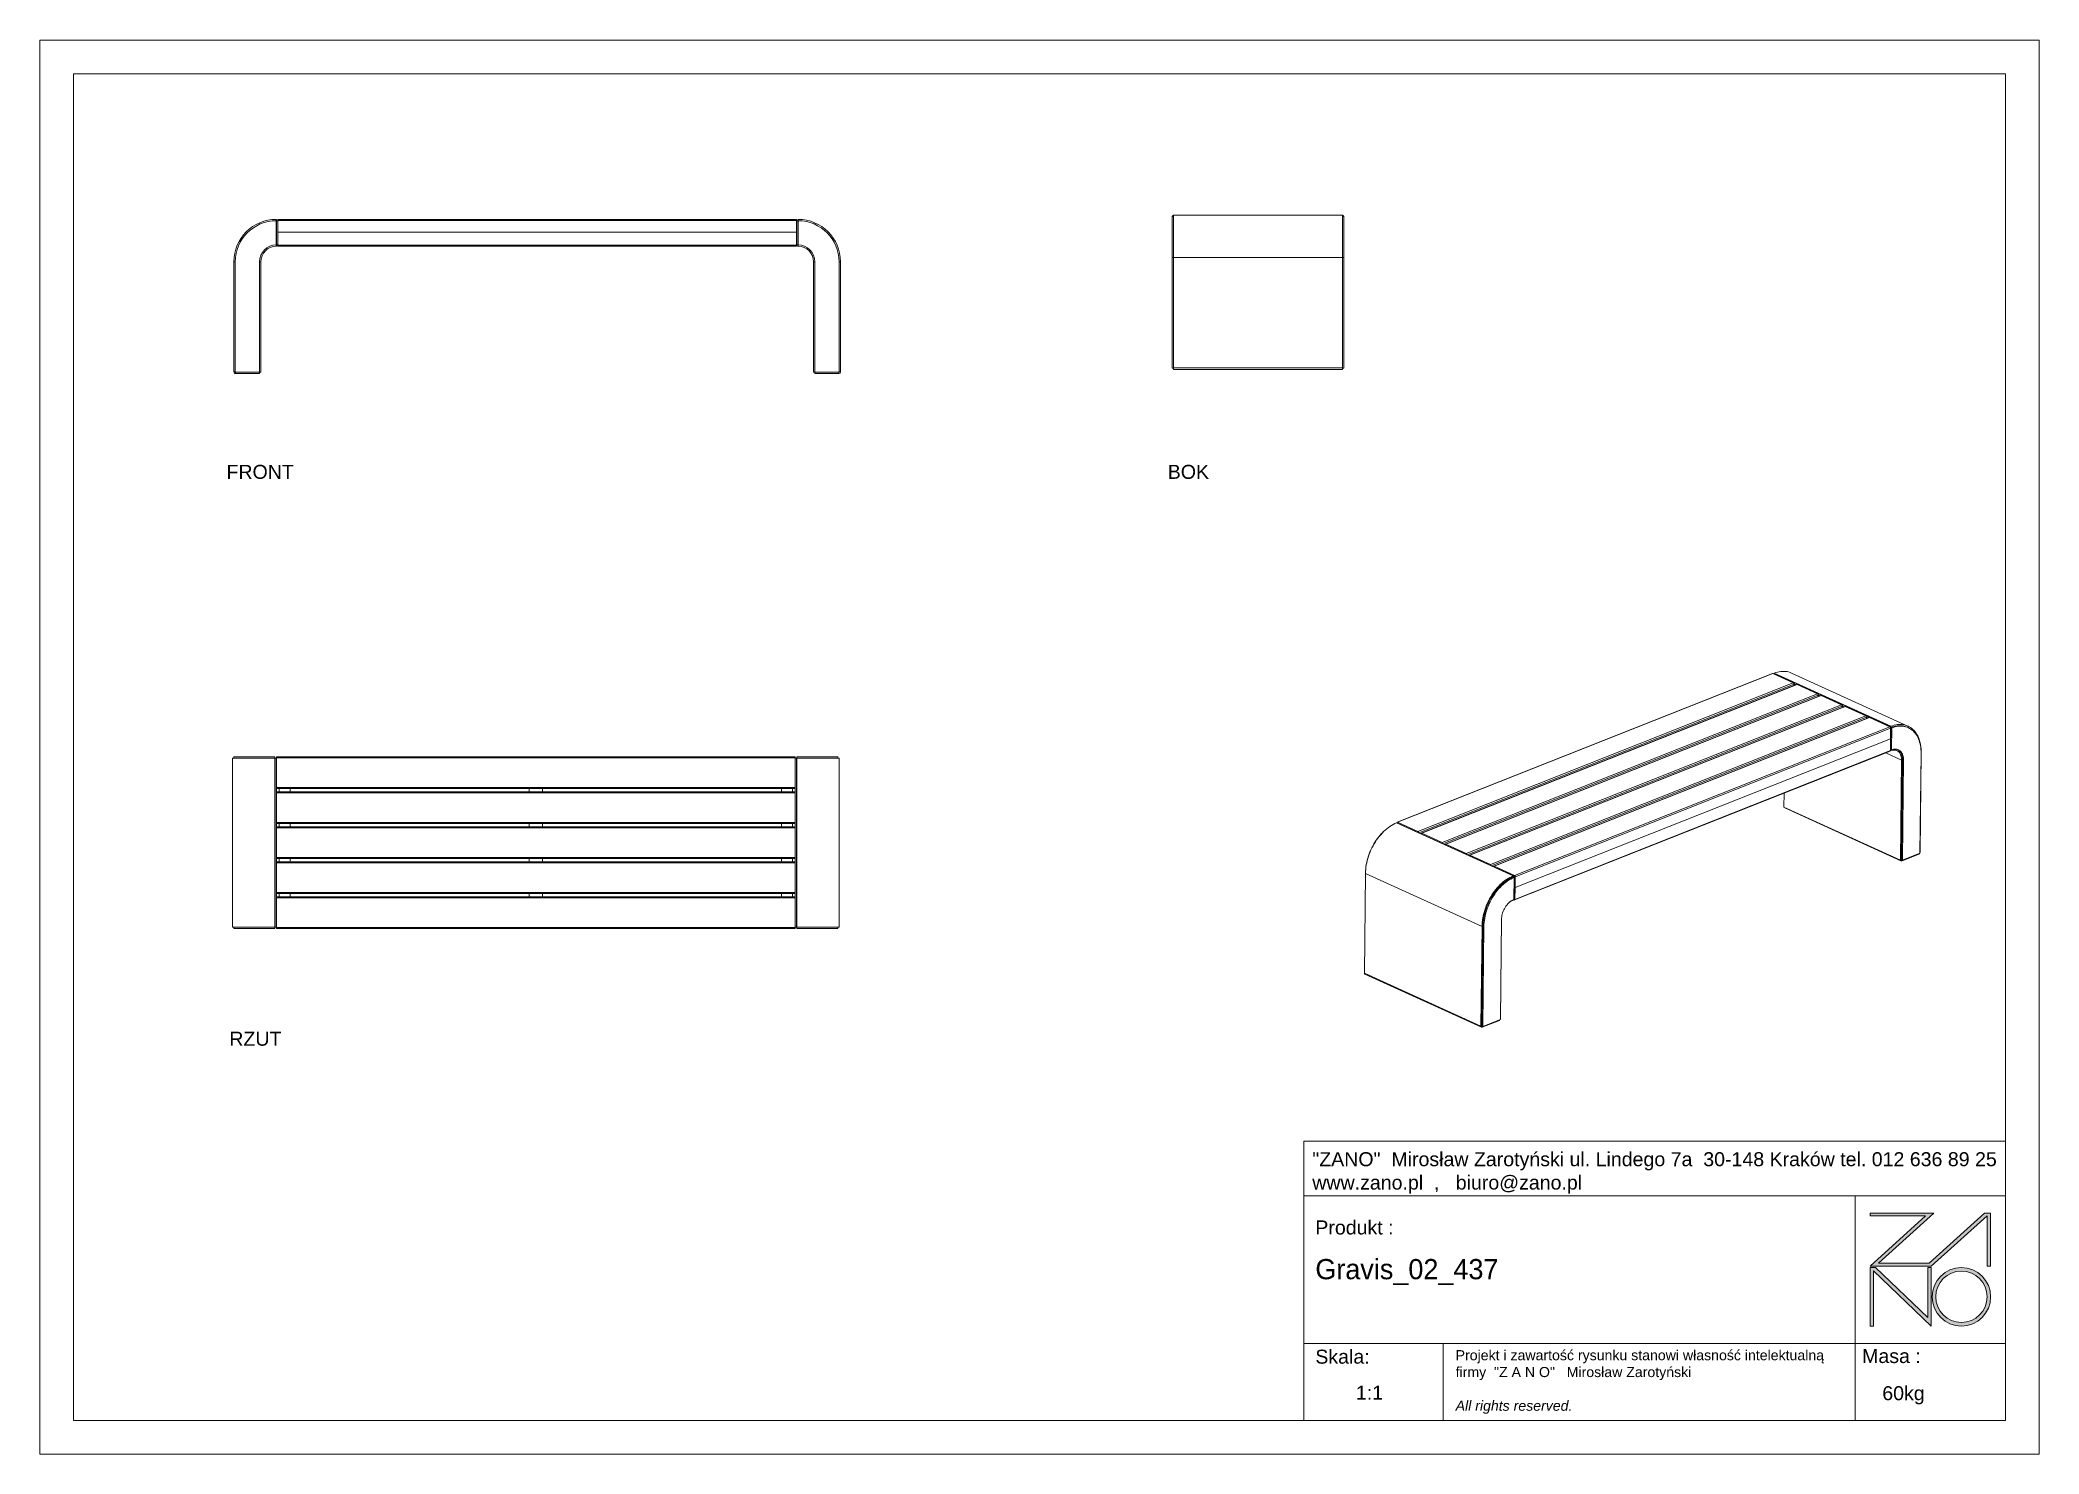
# Model space of a CAD drawing. Header units: millimetres. Extents: x -1438 to 4502, y -257 to 3943.
import ezdxf

# ---------------------------------------------------------------- set-up
doc = ezdxf.new("R2010")
doc.units = ezdxf.units.MM
doc.layers.add('tabelka', color=155, linetype='Continuous')
doc.layers.add('WYMIAR', color=96, linetype='Continuous')

# ---------------------------------------------------------------- blocks, each defined once
blk = doc.blocks.new('zano')
at = {"layer": 'Defpoints', "lineweight": 5}
for points in [[(6270.2, 3716.2), (6270.2, 3707.4), (6434.8, 3707.4), (6270.2, 3558.4), (6452.4, 3558.4), (6617.9, 3708.2), (6617.9, 3558.4), (6628.6, 3558.4), (6628.6, 3716.2), (6610.7, 3716.2), (6446.1, 3567.2), (6295.4, 3567.2), (6459.9, 3716.2), (6270.2, 3716.2), (6270.2, 3707.4)], [(6270.2, 3554.4), (6286.2, 3554.4), (6441.7, 3405.6), (6441.7, 3554.4), (6452.4, 3554.4), (6452.4, 3380.5), (6281, 3544.6), (6281, 3380.5), (6270.2, 3380.5)]]:
    blk.add_hatch(color=251, dxfattribs=at).paths.add_polyline_path(points)
h = blk.add_hatch(color=251, dxfattribs=at)
h.paths.add_polyline_path([(6454.7, 3467.4, 1), (6628.6, 3467.4, 1)])
h.paths.add_polyline_path([(6617.9, 3467.4, -1), (6465.4, 3467.4, -1)], flags=16)
at = {"layer": 'Defpoints', "color": 251, "lineweight": 5}
blk.add_lwpolyline([(6434.8, 3707.4), (6270.2, 3558.4), (6452.4, 3558.4), (6617.9, 3708.2), (6617.9, 3558.4), (6628.6, 3558.4), (6628.6, 3716.2), (6610.7, 3716.2), (6446.1, 3567.2), (6295.4, 3567.2), (6459.9, 3716.2), (6270.2, 3716.2), (6270.2, 3707.4), (6432.1, 3707.4)], dxfattribs=at)
for points in [[(6270.2, 3716.2), (6270.2, 3707.4), (6434.8, 3707.4), (6270.2, 3558.4), (6452.4, 3558.4), (6617.9, 3708.2), (6617.9, 3558.4), (6628.6, 3558.4), (6628.6, 3716.2), (6610.7, 3716.2), (6446.1, 3567.2), (6295.4, 3567.2), (6459.9, 3716.2), (6270.2, 3716.2), (6270.2, 3707.4)], [(6270.2, 3554.4), (6286.2, 3554.4), (6441.7, 3405.6), (6441.7, 3554.4), (6452.4, 3554.4), (6452.4, 3380.5), (6281, 3544.6), (6281, 3380.5), (6270.2, 3380.5)]]:
    blk.add_lwpolyline(points, close=True, dxfattribs=at)
for radius in [87, 76.3]:
    blk.add_circle((6541.7, 3467.4), radius, dxfattribs=at)
blk = doc.blocks.new('TABELA')
at = {"layer": 'tabelka', "lineweight": 5}
for p, q in [((4587.4, 3929.4), (6672.4, 3929.4)), ((4587.4, 3767.6), (4587.4, 3929.4)), ((4587.4, 3929.4), (6672.4, 3929.4)), ((6226.5, 3767.6), (6226.5, 3329)), ((4587.4, 3329), (6672.4, 3329)), ((5001.6, 3329), (5001.6, 3100.4)), ((6226.5, 3329), (6226.5, 3100.4))]:
    blk.add_line(p, q, dxfattribs=at)
blk.add_lwpolyline([(4587.4, 3767.6), (6672.4, 3767.6), (6672.4, 3100.4), (4587.4, 3100.4)], close=True, dxfattribs=at)
blk.add_blockref('zano', (0, 0))
at = {"layer": 'tabelka', "lineweight": 5, "attachment_point": 1}
for s, insert, char_height, width in [('{\\fArial|b0|i0|c238|p34;"ZANO"  Mirosław Zarotyński ul. Lindego 7a  30-148 Kraków tel. 012 636 89 25\\Pwww.zano.pl  ,   biuro@zano.pl}', (4613, 3896.9), 41.595, 2040.38), ('{\\fArial|b0|i0|c238|p34;Produkt : }', (4622, 3694.1), 41.595, 265.273), ('{\\fCentury Gothic|b0|i0|c238|p34;Gravis_02_437}', (4622, 3579.5), 60, 713.135), ('{\\fArial|b0|i0|c238|p34;Skala: }', (4622, 3310.3), 41.595, 191.675), ('{\\fArial|b0|i0|c238|p34;Masa :}', (6246.7, 3312.2), 41.595, 200.457), ('{\\fArial|b0|i0|c238|p34;1:1}', (4742.5, 3203.5), 41.595, 42.482), ('{\\fArial|b0|i0|c238|p34;60kg}', (6306.7, 3201.8), 41.595, 42.482)]:
    blk.add_mtext(s, dxfattribs=dict(at, insert=insert, char_height=char_height, width=width))
at = {"layer": 'tabelka', "color": 1, "lineweight": 5, "insert": (5038.9, 3308.9), "char_height": 30, "width": 1186.12, "attachment_point": 1}
blk.add_mtext('{\\fArial|b0|i0|c0|p34;Projekt i zawartość rysunku stanowi własność intelektualną firmy \\fArial|b0|i0|c238|p34; "Z A N O"   Mirosław Zarotyński\\fArial|b0|i1|c238|p34;\\P\\PAll rights reserved.}', dxfattribs=at)

msp = doc.modelspace()

# ---------------------------------------------------------------- linework, layer by layer
at = {"color": 7, "linetype": 'Continuous', "lineweight": 15}
for p, q in [((-735.7, 3406), (-735.7, 3410)), ((-734.7, 3410), (-735.7, 3410)), ((-735.7, 3334), (-735.7, 3406)), ((-734.7, 3406), (-735.7, 3406)), ((-734.9, 3406), (-734.9, 3334.8)), ((-730.9, 3406), (-734.9, 3406)), ((-734.7, 3410), (-734.7, 3406)), ((-730.9, 3410), (809.9, 3410)), ((-730.9, 3407), (-730.9, 3372)), ((809.9, 3407), (-730.9, 3407)), ((809.9, 3407), (809.9, 3372)), ((809.9, 3406), (813.9, 3406)), ((813.7, 3410), (813.7, 3406)), ((814.7, 3410), (813.7, 3410)), ((814.7, 3406), (813.7, 3406)), ((813.9, 3334.8), (813.9, 3406)), ((814.7, 3406), (814.7, 3410)), ((814.7, 3334), (814.7, 3406)), ((1926.1, 3419.4), (1926.1, 3418.4)), ((1930.1, 3418.4), (1926.1, 3418.4)), ((1929.1, 3422.4), (1930.1, 3422.4)), ((1930.1, 3422.4), (2432.1, 3422.4)), ((2432.1, 3422.4), (2433.1, 3422.4)), ((2436.1, 3418.4), (2432.1, 3418.4)), ((2436.1, 3419.4), (2436.1, 3418.4)), ((-735.7, 3330), (-735.7, 3334)), ((-735.6, 3334), (-735.7, 3334)), ((-735.6, 3330), (-735.7, 3330)), ((-735.6, 3334), (-735.6, 3330)), ((-734.9, 3334.8), (-730.9, 3334.8)), ((-730.9, 3372), (809.9, 3372)), ((-730.9, 3333), (-730.9, 3372)), ((-730.9, 3333), (809.9, 3333)), ((809.9, 3330), (-730.9, 3330)), ((809.9, 3372), (809.9, 3333)), ((813.9, 3334.8), (809.9, 3334.8)), ((814.6, 3334), (814.6, 3330)), ((814.7, 3334), (814.6, 3334)), ((814.7, 3330), (814.6, 3330)), ((814.7, 3330), (814.7, 3334)), ((-861.7, 3284), (-861.8, 2956.8)), ((-857.7, 3284), (-861.7, 3284)), ((-857.7, 3284), (-857.8, 2956)), ((-785.8, 2956), (-785.7, 3284)), ((-785.7, 3284), (-781.7, 3284)), ((-781.8, 2956), (-781.7, 3284)), ((864.7, 3284), (860.7, 3284)), ((860.7, 3284), (860.7, 2956)), ((864.7, 2956), (864.7, 3284)), ((936.7, 3284), (936.7, 2956)), ((936.7, 3284), (940.7, 3284)), ((940.7, 2956.8), (940.7, 3284)), ((1930.1, 3296.4), (1926.1, 3296.4)), ((1926.1, 3296.4), (1926.1, 2968.4)), ((1930.1, 3296.4), (2432.1, 3296.4)), ((1930.1, 2969.1), (1930.1, 3296.4)), ((2436.1, 3296.4), (2432.1, 3296.4)), ((2432.1, 3296.4), (2432.1, 2969.2)), ((2436.1, 3296.4), (2436.1, 2968.4)), ((-857.8, 2956.8), (-861.8, 2956.8)), ((-857.8, 2956), (-785.8, 2956)), ((-857, 2956), (-857, 2952)), ((-785.8, 2952), (-857, 2952)), ((-785.8, 2956), (-781.8, 2956)), ((-785.8, 2952), (-785.8, 2956)), ((864.7, 2956), (860.7, 2956)), ((936.7, 2956), (864.7, 2956)), ((864.7, 2952), (864.7, 2956)), ((936, 2952), (864.7, 2952)), ((936, 2956), (936, 2952)), ((936.7, 2956.8), (940.7, 2956.8)), ((1930.1, 2968.4), (1926.1, 2968.4)), ((1930.1, 2969.1), (2432.1, 2969.2)), ((1930.1, 2964.4), (2432.1, 2964.4)), ((2436.1, 2968.4), (2432.1, 2968.4)), ((3710.2, 2060.9), (2594.8, 1619.1)), ((3711.3, 2060.9), (2595.9, 1619.1)), ((2656.6, 1591.4), (3772, 2033.2)), ((3781.9, 2028.3), (2666.5, 1586.5)), ((3783.1, 2028.2), (2667.7, 1586.4)), ((3772, 2033.2), (3711.3, 2060.9)), ((3713.5, 2059.9), (3714.8, 2060.3)), ((3714.8, 2061.6), (3715.5, 2061.9)), ((4061.1, 1904.1), (3714.8, 2061.6)), ((3714.8, 2061.6), (3714.8, 2059.3)), ((4061.8, 1904.3), (3715.5, 2061.9)), ((4112.7, 1905), (3766.4, 2062.6)), ((3780.9, 2027.9), (3773.8, 2031.2)), ((3774.1, 2029.6), (3774, 2025.1)), ((3778.2, 2026.8), (3774.1, 2028.7)), ((3843.8, 2000.6), (3783.1, 2028.2)), ((2728.4, 1558.8), (3843.8, 2000.6)), ((3853.7, 1995.6), (2738.3, 1553.8)), ((3854.8, 1995.6), (2739.4, 1553.8)), ((2800.1, 1526.1), (3915.5, 1967.9)), ((3925.4, 1963), (2810, 1521.2)), ((3926.5, 1962.9), (2811.2, 1521.1)), ((3852.7, 1995.2), (3845.5, 1998.5)), ((3845.8, 1996.9), (3845.8, 1992.5)), ((3849.9, 1994.1), (3845.8, 1996)), ((3915.5, 1967.9), (3854.8, 1995.6)), ((3924.4, 1962.6), (3917.2, 1965.9)), ((3917.5, 1964.3), (3917.5, 1959.9)), ((3921.7, 1961.5), (3917.5, 1963.4)), ((3987.2, 1935.3), (3926.5, 1962.9)), ((2871.9, 1493.5), (3987.2, 1935.3)), ((3997.1, 1930.3), (2881.8, 1488.5)), ((3998.3, 1930.3), (2882.9, 1488.5)), ((2943.6, 1460.8), (4059, 1902.6)), ((3996.2, 1930), (3989, 1933.2)), ((3989.3, 1931.6), (3989.2, 1927.2)), ((3993.4, 1928.9), (3989.3, 1930.7)), ((4059, 1902.6), (3998.3, 1930.3)), ((4061.1, 1904.1), (4061, 1900.4)), ((4061.8, 1904.3), (4061.1, 1904.1)), ((4061.8, 1900.7), (4061.8, 1904.3)), ((4113.8, 1900.1), (4111.1, 1901.3)), ((2945.3, 1425.5), (4060.7, 1867.3)), ((4061, 1899), (2945.6, 1457.2)), ((4060.7, 1867.3), (4060.3, 1832)), ((4060.4, 1836), (4061.2, 1900.5)), ((4061.1, 1845), (4060.5, 1845.2)), ((4061, 1900.4), (4060.7, 1900.6)), ((4061, 1899), (4060.7, 1867.3)), ((4060.8, 1900.3), (4061.2, 1900.5)), ((4061, 1835.6), (4061.8, 1900.7)), ((4061.8, 1900.7), (4061, 1900.4)), ((4061.8, 1900.7), (4064.5, 1899.5)), ((4063.8, 1834.3), (4064.5, 1899.5)), ((-865.7, 1809.4), (-865.7, 1307.4)), ((-861.7, 1809.4), (-861.7, 1813.4)), ((-739.7, 1809.4), (-739.7, 1813.4)), ((-739.7, 1809.4), (-739.7, 1307.4)), ((-739.7, 1809.4), (-738.7, 1809.4)), ((-734.9, 1809.4), (-738.7, 1809.4)), ((-738.7, 1809.4), (-738.7, 1307.4)), ((-734.9, 1813.4), (805.9, 1813.4)), ((805.9, 1810.4), (-734.9, 1810.4)), ((-734.9, 1810.4), (-734.9, 1722.4)), ((805.9, 1722.4), (805.9, 1810.4)), ((805.9, 1809.4), (809.7, 1809.4)), ((809.7, 1307.4), (809.7, 1809.4)), ((809.7, 1809.4), (810.7, 1809.4)), ((810.7, 1813.4), (810.7, 1809.4)), ((810.7, 1307.4), (810.7, 1809.4)), ((932.7, 1813.4), (932.7, 1809.4)), ((936.7, 1307.4), (936.7, 1809.4)), ((2944, 1388.4), (4059.3, 1830.2)), ((2944.9, 1390.2), (4060.3, 1832)), ((4060.3, 1831.7), (4060.9, 1831.9)), ((4061, 1835.5), (4060.9, 1831.9)), ((4061, 1831.9), (4060.9, 1831.9)), ((4061, 1835.6), (4061, 1835.5)), ((4061, 1831.9), (4061, 1835.6)), ((4061, 1835.6), (4063.8, 1834.3)), ((4093.9, 1803.5), (4090.6, 1506.6)), ((4096.7, 1804.6), (4093.5, 1507.8)), ((4096.7, 1804.6), (4093.9, 1803.5)), ((4096.3, 1506.5), (4099.5, 1803.4)), ((4096.7, 1804.6), (4099.5, 1803.4)), ((4151.6, 1824), (4148.4, 1527.1)), ((4148.5, 1530.2), (4151.8, 1826.4)), ((-734.9, 1722.4), (805.9, 1722.4)), ((805.9, 1719.4), (-734.9, 1719.4)), ((-734.9, 1719.4), (-734.9, 1709.4)), ((-734.9, 1709.4), (805.9, 1709.4)), ((805.9, 1706.4), (-734.9, 1706.4)), ((-734.9, 1706.4), (-734.9, 1618.4)), ((-694.9, 1709.4), (-694.9, 1719.4)), ((15.5, 1719.4), (15.5, 1709.4)), ((55.5, 1709.4), (55.5, 1719.4)), ((765.9, 1719.4), (765.9, 1709.4)), ((805.9, 1709.4), (805.9, 1719.4)), ((805.9, 1618.4), (805.9, 1706.4)), ((3744.3, 1664.2), (3744.8, 1705.6)), ((4090.6, 1506.6), (3744.3, 1664.2)), ((-734.9, 1618.4), (805.9, 1618.4)), ((805.9, 1615.4), (-734.9, 1615.4)), ((-734.9, 1615.4), (-734.9, 1605.4)), ((-734.9, 1605.4), (805.9, 1605.4)), ((-694.9, 1605.4), (-694.9, 1615.4)), ((15.5, 1615.4), (15.5, 1605.4)), ((55.5, 1605.4), (55.5, 1615.4)), ((765.9, 1615.4), (765.9, 1605.4)), ((805.9, 1605.4), (805.9, 1615.4)), ((2593.1, 1617.4), (2593.9, 1617.6)), ((2593.1, 1617.4), (2939.4, 1459.8)), ((2593.9, 1617.6), (2940.1, 1460.1)), ((2595.9, 1619.1), (2656.6, 1591.4)), ((3747.2, 1661.7), (3747.2, 1662.9)), ((4093.5, 1504.1), (3747.2, 1661.7)), ((-734.9, 1602.4), (-734.9, 1514.4)), ((805.9, 1602.4), (-734.9, 1602.4)), ((805.9, 1514.4), (805.9, 1602.4)), ((2667.7, 1586.4), (2728.4, 1558.8)), ((2739.4, 1553.8), (2800.1, 1526.1)), ((-734.9, 1514.4), (805.9, 1514.4)), ((805.9, 1511.4), (-734.9, 1511.4)), ((-734.9, 1511.4), (-734.9, 1501.4)), ((-734.9, 1501.4), (805.9, 1501.4)), ((-734.9, 1498.4), (-734.9, 1410.4)), ((805.9, 1498.4), (-734.9, 1498.4)), ((-694.9, 1501.4), (-694.9, 1511.4)), ((15.5, 1511.4), (15.5, 1501.4)), ((55.5, 1501.4), (55.5, 1511.4)), ((765.9, 1511.4), (765.9, 1501.4)), ((805.9, 1501.4), (805.9, 1511.4)), ((805.9, 1410.4), (805.9, 1498.4)), ((2811.2, 1521.1), (2871.9, 1493.5)), ((2882.9, 1488.5), (2943.6, 1460.8)), ((4093.5, 1507.8), (4090.6, 1506.6)), ((4145, 1524.6), (4093.5, 1504.1)), ((4093.5, 1507.8), (4096.3, 1506.5)), ((4093.5, 1504.1), (4093.5, 1507.8)), ((4148.4, 1527.1), (4096.3, 1506.5)), ((2497.4, 1171), (2500.7, 1467.2)), ((2500.7, 1467.2), (2847, 1309.6)), ((2940.1, 1460.1), (2939.4, 1459.8)), ((2939.4, 1456.2), (2939.4, 1459.8)), ((2940.1, 1456.4), (2939.4, 1456.2)), ((2942.1, 1454.9), (2939.4, 1456.2)), ((2942.9, 1457.5), (2940, 1456.4)), ((2940, 1456.4), (2940, 1455.9)), ((2940.1, 1460.1), (2940.1, 1456.4)), ((2940.1, 1458.8), (2942.9, 1457.5)), ((2941.4, 1389.7), (2942.1, 1454.9)), ((2942.9, 1457.5), (2942.2, 1393)), ((2942.5, 1426.8), (2945.3, 1425.5)), ((2945.6, 1457.2), (2945.3, 1425.5)), ((-734.9, 1410.4), (805.9, 1410.4)), ((805.9, 1407.4), (-734.9, 1407.4)), ((-734.9, 1407.4), (-734.9, 1397.4)), ((-734.9, 1397.4), (805.9, 1397.4)), ((-734.9, 1394.4), (-734.9, 1306.4)), ((805.9, 1394.4), (-734.9, 1394.4)), ((-694.9, 1397.4), (-694.9, 1407.4)), ((15.5, 1407.4), (15.5, 1397.4)), ((55.5, 1397.4), (55.5, 1407.4)), ((765.9, 1407.4), (765.9, 1397.4)), ((805.9, 1397.4), (805.9, 1407.4)), ((805.9, 1306.4), (805.9, 1394.4)), ((2938.7, 1387.4), (2938.6, 1387.4)), ((2940.9, 1389.3), (2942.8, 1388.4)), ((2944.9, 1390.2), (2945.3, 1425.5)), ((-861.7, 1303.4), (-861.7, 1307.4)), ((-739.7, 1303.4), (-739.7, 1307.4)), ((-738.7, 1307.4), (-739.7, 1307.4)), ((-734.9, 1307.4), (-738.7, 1307.4)), ((805.9, 1307.4), (809.7, 1307.4)), ((810.7, 1307.4), (809.7, 1307.4)), ((810.7, 1307.4), (810.7, 1303.4)), ((932.7, 1307.4), (932.7, 1303.4)), ((2847, 1309.6), (2843.7, 1013.4)), ((2849.9, 1310.7), (2846.6, 1013.9)), ((2849.9, 1310.7), (2846.6, 1014.5)), ((2849.9, 1310.7), (2847, 1309.6)), ((2852.6, 1309.5), (2849.4, 1012.6)), ((2852.6, 1309.5), (2849.9, 1310.7)), ((2901.5, 1033.3), (2904.7, 1330.1)), ((2901.6, 1035.7), (2904.9, 1332.5)), ((2904.9, 1334.1), (2904.9, 1332.5)), ((-734.9, 1306.4), (805.9, 1306.4)), ((805.9, 1303.4), (-734.9, 1303.4)), ((2497.4, 1171), (2843.7, 1013.4)), ((2498.9, 1168), (2845.2, 1010.4)), ((2846.6, 1014.5), (2843.7, 1013.4)), ((2849.4, 1012.6), (2846.6, 1013.9)), ((2898.7, 1030.9), (2847.1, 1010.5)), ((2849.4, 1012.6), (2901.5, 1033.3)), ((2898.7, 1030.9), (2898.7, 1032.2)), ((2901.5, 1035.6), (2901.6, 1035.7))]:
    msp.add_line(p, q, dxfattribs=at)
at = {"color": 8, "linetype": 'Continuous', "lineweight": 15}
for p, q in [((3774.1, 2029.6), (2659.1, 1587.9)), ((3845.8, 1996.9), (2730.9, 1555.3)), ((3917.5, 1964.3), (2802.6, 1522.7)), ((3989.3, 1931.6), (2874.3, 1490)), ((4061.4, 1865.1), (4060.8, 1865.4)), ((4046.5, 1825.1), (4093.9, 1803.5)), ((4060.4, 1836), (4060.3, 1835.9)), ((4061, 1835.5), (4060.5, 1835.8)), ((4061, 1835.6), (4060.5, 1835.8)), ((4151.6, 1826.4), (4151.8, 1826.4)), ((-726.9, 1719.4), (-726.9, 1709.4)), ((797.9, 1709.4), (797.9, 1719.4)), ((-726.9, 1615.4), (-726.9, 1605.4)), ((797.9, 1605.4), (797.9, 1615.4)), ((-726.9, 1511.4), (-726.9, 1501.4)), ((797.9, 1501.4), (797.9, 1511.4)), ((4145.1, 1525.8), (4145, 1524.6)), ((4148.4, 1530.2), (4148.5, 1530.2)), ((-726.9, 1407.4), (-726.9, 1397.4)), ((797.9, 1397.4), (797.9, 1407.4)), ((2938.6, 1387.4), (2938.6, 1388.5)), ((2938.7, 1388.5), (2938.7, 1387.4)), ((2941.5, 1392.8), (2942.2, 1393)), ((2904.8, 1332.5), (2904.9, 1332.5)), ((2847.1, 1013.6), (2847.1, 1010.5))]:
    msp.add_line(p, q, dxfattribs=at)
at = {"color": 7, "linetype": 'Continuous', "lineweight": 15, "flags": 128}
for points in [[(-730.9, 3407), (-730.9, 3407.6), (-730.9, 3408.2), (-730.9, 3408.7), (-730.9, 3409.2), (-730.9, 3409.5), (-730.9, 3409.8), (-730.9, 3410), (-730.9, 3410)], [(809.9, 3410), (809.9, 3410), (809.9, 3409.8), (809.9, 3409.5), (809.9, 3409.1), (809.9, 3408.7), (809.9, 3408.2), (809.9, 3407.6), (809.9, 3407)], [(1926.1, 3418.4), (1926.1, 3418.2), (1926.1, 3417.7), (1926.1, 3416.8), (1926.1, 3415.5), (1926.1, 3414), (1926.1, 3412), (1926.1, 3409.7), (1926.1, 3407.1), (1926.1, 3404.2), (1926.1, 3400.9), (1926.1, 3397.4), (1926.1, 3393.5), (1926.1, 3389.4), (1926.1, 3385), (1926.1, 3380.3), (1926.1, 3375.4), (1926.1, 3370.2), (1926.1, 3364.9), (1926.1, 3359.3), (1926.1, 3353.5), (1926.1, 3347.6), (1926.1, 3341.6), (1926.1, 3335.4), (1926.1, 3329), (1926.1, 3322.6), (1926.1, 3316.1), (1926.1, 3309.6), (1926.1, 3303), (1926.1, 3296.4)], [(1930.1, 3296.4), (1930.1, 3303.2), (1930.1, 3310), (1930.1, 3316.8), (1930.1, 3323.5), (1930.1, 3330.1), (1930.1, 3336.6), (1930.1, 3343), (1930.1, 3349.3), (1930.1, 3355.4), (1930.1, 3361.4), (1930.1, 3367.1), (1930.1, 3372.7), (1930.1, 3378), (1930.1, 3383), (1930.1, 3387.9), (1930.1, 3392.4), (1930.1, 3396.7), (1930.1, 3400.7), (1930.1, 3404.4), (1930.1, 3407.7), (1930.1, 3410.8), (1930.1, 3413.5), (1930.1, 3415.8), (1930.1, 3417.8), (1930.1, 3419.5), (1930.1, 3420.7), (1930.1, 3421.7), (1930.1, 3422.2), (1930.1, 3422.4)], [(2432.1, 3422.4), (2432.1, 3422.2), (2432.1, 3421.7), (2432.1, 3420.8), (2432.1, 3419.5), (2432.1, 3417.8), (2432.1, 3415.8), (2432.1, 3413.5), (2432.1, 3410.8), (2432.1, 3407.7), (2432.1, 3404.4), (2432.1, 3400.7), (2432.1, 3396.7), (2432.1, 3392.4), (2432.1, 3387.9), (2432.1, 3383.1), (2432.1, 3378), (2432.1, 3372.7), (2432.1, 3367.1), (2432.1, 3361.4), (2432.1, 3355.4), (2432.1, 3349.3), (2432.1, 3343.1), (2432.1, 3336.6), (2432.1, 3330.1), (2432.1, 3323.5), (2432.1, 3316.8), (2432.1, 3310), (2432.1, 3303.2), (2432.1, 3296.4)], [(2436.1, 3418.4), (2436.1, 3418.2), (2436.1, 3417.7), (2436.1, 3416.8), (2436.1, 3415.6), (2436.1, 3414), (2436.1, 3412), (2436.1, 3409.7), (2436.1, 3407.1), (2436.1, 3404.2), (2436.1, 3401), (2436.1, 3397.4), (2436.1, 3393.5), (2436.1, 3389.4), (2436.1, 3385), (2436.1, 3380.3), (2436.1, 3375.4), (2436.1, 3370.2), (2436.1, 3364.9), (2436.1, 3359.3), (2436.1, 3353.6), (2436.1, 3347.6), (2436.1, 3341.6), (2436.1, 3335.4), (2436.1, 3329.1), (2436.1, 3322.6), (2436.1, 3316.2), (2436.1, 3309.6), (2436.1, 3303), (2436.1, 3296.4)], [(-730.9, 3330), (-730.9, 3330.1), (-730.9, 3330.3), (-730.9, 3330.5), (-730.9, 3330.9), (-730.9, 3331.4), (-730.9, 3331.9), (-730.9, 3332.5), (-730.9, 3333)], [(809.9, 3333), (809.9, 3332.4), (809.9, 3331.9), (809.9, 3331.4), (809.9, 3330.9), (809.9, 3330.5), (809.9, 3330.3), (809.9, 3330.1), (809.9, 3330)], [(1930.1, 2964.4), (1930.1, 2964.5), (1930.1, 2964.8), (1930.1, 2965.2), (1930.1, 2965.8), (1930.1, 2966.5), (1930.1, 2967.3), (1930.1, 2968.2), (1930.1, 2969.1)], [(2432.1, 2969.2), (2432.1, 2968.2), (2432.1, 2967.3), (2432.1, 2966.5), (2432.1, 2965.8), (2432.1, 2965.2), (2432.1, 2964.8), (2432.1, 2964.5), (2432.1, 2964.4)], [(3715.5, 2061.9), (3720.4, 2063.7), (3725.4, 2065.2), (3730.2, 2066.3), (3735.1, 2067), (3739.9, 2067.4), (3744.6, 2067.5), (3749.2, 2067.2), (3753.7, 2066.6), (3758.1, 2065.6), (3762.4, 2064.2), (3766.4, 2062.6)], [(4151.8, 1826.4), (4151.7, 1832.5), (4151.4, 1838.5), (4150.8, 1844.4), (4149.9, 1850.1), (4148.8, 1855.6), (4147.4, 1861), (4145.7, 1866.1), (4143.9, 1871), (4141.7, 1875.6), (4139.4, 1880.1), (4136.7, 1884.2), (4133.9, 1888.1), (4130.9, 1891.7), (4127.6, 1895), (4124.2, 1897.9), (4120.6, 1900.6), (4116.7, 1903), (4112.8, 1905), (4108.6, 1906.6), (4104.4, 1908), (4100, 1909), (4095.5, 1909.6), (4090.9, 1909.9), (4086.2, 1909.9), (4081.4, 1909.4), (4076.5, 1908.7), (4071.7, 1907.6), (4066.7, 1906.1), (4061.8, 1904.3)], [(4061.8, 1900.7), (4066.5, 1902.5), (4071.3, 1903.9), (4076, 1904.9), (4080.7, 1905.7), (4085.3, 1906.1), (4089.9, 1906.1), (4094.4, 1905.8), (4098.7, 1905.2), (4103, 1904.2), (4107.1, 1903), (4111.1, 1901.3)], [(4111.1, 1901.3), (4107.1, 1903), (4103, 1904.2), (4098.7, 1905.2), (4094.4, 1905.8), (4089.9, 1906.1), (4085.3, 1906.1), (4080.7, 1905.7), (4076, 1904.9), (4071.3, 1903.9), (4066.5, 1902.5), (4061.8, 1900.7)], [(4064.5, 1899.5), (4069.3, 1901.2), (4074.1, 1902.6), (4078.8, 1903.7), (4083.5, 1904.4), (4088.1, 1904.8), (4092.7, 1904.9), (4097.1, 1904.6), (4101.5, 1904), (4105.7, 1903), (4109.9, 1901.7), (4113.9, 1900.1), (4117.7, 1898.1), (4121.4, 1895.9), (4124.9, 1893.3), (4128.3, 1890.4), (4131.4, 1887.2), (4134.4, 1883.7), (4137.1, 1880), (4139.6, 1875.9), (4141.9, 1871.7), (4144, 1867.2), (4145.8, 1862.4), (4147.4, 1857.5), (4148.7, 1852.3), (4149.8, 1846.9), (4150.7, 1841.4), (4151.2, 1835.8), (4151.6, 1830), (4151.6, 1824)], [(-865.7, 1809.4), (-865.6, 1809.4), (-865, 1809.4), (-864.1, 1809.4), (-862.8, 1809.4), (-861.2, 1809.4), (-859.2, 1809.4), (-856.8, 1809.4), (-854.1, 1809.4), (-851.1, 1809.4), (-847.7, 1809.4), (-844, 1809.4), (-840.1, 1809.4), (-835.8, 1809.4), (-831.2, 1809.4), (-826.4, 1809.4), (-821.3, 1809.4), (-816, 1809.4), (-810.5, 1809.4), (-804.7, 1809.4), (-798.8, 1809.4), (-792.7, 1809.4), (-786.4, 1809.4), (-780, 1809.4), (-773.5, 1809.4), (-766.8, 1809.4), (-760.1, 1809.4), (-753.4, 1809.4), (-746.6, 1809.4), (-739.7, 1809.4)], [(-739.7, 1813.4), (-746.4, 1813.4), (-752.9, 1813.4), (-759.5, 1813.4), (-766, 1813.4), (-772.4, 1813.4), (-778.7, 1813.4), (-784.9, 1813.4), (-791, 1813.4), (-796.9, 1813.4), (-802.6, 1813.4), (-808.2, 1813.4), (-813.6, 1813.4), (-818.7, 1813.4), (-823.6, 1813.4), (-828.3, 1813.4), (-832.7, 1813.4), (-836.9, 1813.4), (-840.7, 1813.4), (-844.3, 1813.4), (-847.5, 1813.4), (-850.5, 1813.4), (-853.1, 1813.4), (-855.4, 1813.4), (-857.3, 1813.4), (-858.9, 1813.4), (-860.1, 1813.4), (-861, 1813.4), (-861.6, 1813.4), (-861.7, 1813.4)], [(-734.9, 1810.4), (-734.9, 1811), (-734.9, 1811.6), (-734.9, 1812.1), (-734.9, 1812.6), (-734.9, 1812.9), (-734.9, 1813.2), (-734.9, 1813.4), (-734.9, 1813.4)], [(805.9, 1813.4), (805.9, 1813.4), (805.9, 1813.2), (805.9, 1812.9), (805.9, 1812.6), (805.9, 1812.1), (805.9, 1811.6), (805.9, 1811), (805.9, 1810.4)], [(810.7, 1813.4), (817.3, 1813.4), (823.9, 1813.4), (830.4, 1813.4), (836.9, 1813.4), (843.3, 1813.4), (849.6, 1813.4), (855.9, 1813.4), (861.9, 1813.4), (867.8, 1813.4), (873.6, 1813.4), (879.2, 1813.4), (884.5, 1813.4), (889.7, 1813.4), (894.6, 1813.4), (899.3, 1813.4), (903.7, 1813.4), (907.8, 1813.4), (911.7, 1813.4), (915.2, 1813.4), (918.5, 1813.4), (921.4, 1813.4), (924, 1813.4), (926.3, 1813.4), (928.2, 1813.4), (929.8, 1813.4), (931.1, 1813.4), (932, 1813.4), (932.5, 1813.4), (932.7, 1813.4)], [(810.7, 1809.4), (817.5, 1809.4), (824.3, 1809.4), (831.1, 1809.4), (837.8, 1809.4), (844.4, 1809.4), (850.9, 1809.4), (857.3, 1809.4), (863.6, 1809.4), (869.7, 1809.4), (875.7, 1809.4), (881.4, 1809.4), (886.9, 1809.4), (892.3, 1809.4), (897.3, 1809.4), (902.2, 1809.4), (906.7, 1809.4), (911, 1809.4), (915, 1809.4), (918.7, 1809.4), (922, 1809.4), (925, 1809.4), (927.7, 1809.4), (930.1, 1809.4), (932.1, 1809.4), (933.7, 1809.4), (935, 1809.4), (936, 1809.4), (936.5, 1809.4), (936.7, 1809.4)], [(4060.4, 1836), (4060.5, 1835.9), (4060.5, 1835.7), (4060.5, 1835.6), (4060.6, 1835.6), (4060.7, 1835.5), (4060.8, 1835.5), (4060.9, 1835.5), (4061, 1835.5)], [(4093.9, 1803.5), (4093.8, 1807.1), (4093.4, 1810.5), (4092.8, 1813.8), (4092, 1816.9), (4090.9, 1819.8), (4089.6, 1822.5), (4088.1, 1825), (4086.4, 1827.2), (4084.4, 1829.1), (4082.3, 1830.7), (4080, 1832), (4077.6, 1833), (4075, 1833.6), (4072.4, 1833.9), (4069.6, 1833.9), (4066.8, 1833.6), (4063.9, 1832.9), (4061, 1831.9)], [(4099.5, 1803.4), (4099.4, 1807.3), (4099, 1811), (4098.4, 1814.6), (4097.5, 1818), (4096.3, 1821.2), (4094.9, 1824.1), (4093.2, 1826.7), (4091.4, 1829.1), (4089.3, 1831.2), (4087, 1832.9), (4084.5, 1834.3), (4081.8, 1835.4), (4079.1, 1836.1), (4076.2, 1836.5), (4073.2, 1836.5), (4070.1, 1836.1), (4067, 1835.4), (4063.8, 1834.3)], [(4096.7, 1804.6), (4096.7, 1808.5), (4096.3, 1812.3), (4095.6, 1815.9), (4094.7, 1819.3), (4093.6, 1822.4), (4092.1, 1825.3), (4090.5, 1828), (4088.6, 1830.4), (4086.5, 1832.4), (4084.2, 1834.2), (4082.6, 1835.1)], [(4096.7, 1804.6), (4096.7, 1808.5), (4096.3, 1812.3), (4095.6, 1815.9), (4094.7, 1819.3), (4093.6, 1822.4), (4092.1, 1825.3), (4090.5, 1828), (4088.6, 1830.4), (4086.5, 1832.4), (4084.2, 1834.2), (4082.6, 1835.1)], [(-734.9, 1719.4), (-734.9, 1719.5), (-734.9, 1719.7), (-734.9, 1719.9), (-734.9, 1720.3), (-734.9, 1720.8), (-734.9, 1721.3), (-734.9, 1721.9), (-734.9, 1722.4)], [(-734.9, 1706.4), (-734.9, 1707), (-734.9, 1707.6), (-734.9, 1708.1), (-734.9, 1708.6), (-734.9, 1708.9), (-734.9, 1709.2), (-734.9, 1709.4), (-734.9, 1709.4)], [(805.9, 1722.4), (805.9, 1721.9), (805.9, 1721.3), (805.9, 1720.8), (805.9, 1720.3), (805.9, 1719.9), (805.9, 1719.7), (805.9, 1719.5), (805.9, 1719.4)], [(805.9, 1709.4), (805.9, 1709.4), (805.9, 1709.2), (805.9, 1708.9), (805.9, 1708.6), (805.9, 1708.1), (805.9, 1707.6), (805.9, 1707), (805.9, 1706.4)], [(-734.9, 1615.4), (-734.9, 1615.5), (-734.9, 1615.7), (-734.9, 1615.9), (-734.9, 1616.3), (-734.9, 1616.8), (-734.9, 1617.3), (-734.9, 1617.9), (-734.9, 1618.4)], [(-734.9, 1602.4), (-734.9, 1603), (-734.9, 1603.6), (-734.9, 1604.1), (-734.9, 1604.6), (-734.9, 1604.9), (-734.9, 1605.2), (-734.9, 1605.4), (-734.9, 1605.4)], [(805.9, 1618.4), (805.9, 1617.9), (805.9, 1617.3), (805.9, 1616.8), (805.9, 1616.3), (805.9, 1615.9), (805.9, 1615.7), (805.9, 1615.5), (805.9, 1615.4)], [(805.9, 1605.4), (805.9, 1605.4), (805.9, 1605.2), (805.9, 1604.9), (805.9, 1604.6), (805.9, 1604.1), (805.9, 1603.6), (805.9, 1603), (805.9, 1602.4)], [(2500.7, 1467.2), (2500.9, 1473.4), (2501.3, 1479.7), (2502.1, 1486.1), (2503.1, 1492.5), (2504.3, 1499), (2505.8, 1505.5), (2507.6, 1512), (2509.6, 1518.4), (2511.9, 1524.8), (2514.4, 1531.1), (2517.1, 1537.4), (2520, 1543.6), (2523.2, 1549.6), (2526.5, 1555.5), (2530.1, 1561.3), (2533.8, 1566.8), (2537.7, 1572.2), (2541.7, 1577.4), (2545.9, 1582.4), (2550.3, 1587.1), (2554.7, 1591.6), (2559.3, 1595.9), (2563.9, 1599.8), (2568.7, 1603.5), (2573.5, 1606.9), (2578.4, 1610), (2583.3, 1612.8), (2588.2, 1615.2), (2593.1, 1617.4)], [(2553.3, 1590.2), (2553.1, 1590.1), (2548.8, 1585.7), (2544.6, 1581.1), (2540.6, 1576.3), (2536.6, 1571.3), (2532.9, 1566.1), (2529.3, 1560.7), (2525.8, 1555.1), (2522.6, 1549.4), (2519.5, 1543.5), (2516.7, 1537.6), (2514.1, 1531.5), (2511.7, 1525.4), (2509.5, 1519.2), (2507.5, 1512.9), (2505.8, 1506.7), (2504.3, 1500.4), (2503.1, 1494.1), (2502.2, 1487.9), (2501.4, 1481.7), (2501, 1475.6), (2501, 1475.3)], [(-734.9, 1511.4), (-734.9, 1511.5), (-734.9, 1511.7), (-734.9, 1511.9), (-734.9, 1512.3), (-734.9, 1512.8), (-734.9, 1513.3), (-734.9, 1513.9), (-734.9, 1514.4)], [(-734.9, 1498.4), (-734.9, 1499), (-734.9, 1499.6), (-734.9, 1500.1), (-734.9, 1500.6), (-734.9, 1500.9), (-734.9, 1501.2), (-734.9, 1501.4), (-734.9, 1501.4)], [(805.9, 1514.4), (805.9, 1513.9), (805.9, 1513.3), (805.9, 1512.8), (805.9, 1512.3), (805.9, 1511.9), (805.9, 1511.7), (805.9, 1511.5), (805.9, 1511.4)], [(805.9, 1501.4), (805.9, 1501.4), (805.9, 1501.2), (805.9, 1500.9), (805.9, 1500.6), (805.9, 1500.1), (805.9, 1499.6), (805.9, 1499), (805.9, 1498.4)], [(4148.4, 1529.1), (4148.4, 1529.4), (4148.5, 1530.2)], [(2939.4, 1459.8), (2934.5, 1457.6), (2929.5, 1455.2), (2924.6, 1452.4), (2919.8, 1449.3), (2915, 1446), (2910.2, 1442.3), (2905.6, 1438.3), (2901, 1434.1), (2896.5, 1429.6), (2892.2, 1424.8), (2888, 1419.8), (2884, 1414.7), (2880.1, 1409.3), (2876.3, 1403.7), (2872.8, 1397.9), (2869.5, 1392), (2866.3, 1386), (2863.4, 1379.8), (2860.7, 1373.6), (2858.2, 1367.2), (2855.9, 1360.8), (2853.9, 1354.4), (2852.1, 1347.9), (2850.6, 1341.4), (2849.4, 1335), (2848.4, 1328.5), (2847.6, 1322.1), (2847.2, 1315.8), (2847, 1309.6)], [(2939.4, 1456.2), (2934.6, 1454.1), (2929.8, 1451.7), (2925.1, 1449), (2920.4, 1446.1), (2915.7, 1442.8), (2911.1, 1439.2), (2906.6, 1435.4), (2902.2, 1431.3), (2897.9, 1426.9), (2893.7, 1422.3), (2889.6, 1417.5), (2885.7, 1412.5), (2881.9, 1407.2), (2878.3, 1401.8), (2874.9, 1396.3), (2871.6, 1390.6), (2868.6, 1384.7), (2865.7, 1378.7), (2863.1, 1372.7), (2860.7, 1366.5), (2858.5, 1360.3), (2856.6, 1354.1), (2854.9, 1347.8), (2853.4, 1341.6), (2852.2, 1335.3), (2851.2, 1329.1), (2850.5, 1322.9), (2850, 1316.8), (2849.9, 1310.7)], [(2939.4, 1456.2), (2934.6, 1454.1), (2929.8, 1451.7), (2925.1, 1449), (2920.4, 1446.1), (2915.7, 1442.8), (2911.1, 1439.2), (2906.6, 1435.4), (2902.2, 1431.3), (2897.9, 1426.9), (2893.7, 1422.3), (2889.6, 1417.5), (2885.7, 1412.5), (2881.9, 1407.2), (2878.3, 1401.8), (2874.9, 1396.3), (2871.6, 1390.6), (2868.6, 1384.7), (2865.7, 1378.7), (2863.1, 1372.7), (2860.7, 1366.5), (2858.5, 1360.3), (2856.6, 1354.1), (2854.9, 1347.8), (2853.4, 1341.6), (2852.2, 1335.3), (2851.2, 1329.1), (2850.5, 1322.9), (2850, 1316.8), (2849.9, 1310.7)], [(2942.1, 1454.9), (2937.4, 1452.8), (2932.6, 1450.5), (2927.8, 1447.8), (2923.1, 1444.8), (2918.5, 1441.5), (2913.9, 1437.9), (2909.4, 1434.1), (2904.9, 1430), (2900.6, 1425.6), (2896.4, 1421.1), (2892.4, 1416.2), (2888.4, 1411.2), (2884.7, 1406), (2881.1, 1400.6), (2877.6, 1395), (2874.4, 1389.3), (2871.4, 1383.4), (2868.5, 1377.5), (2865.9, 1371.4), (2863.5, 1365.3), (2861.3, 1359.1), (2859.3, 1352.8), (2857.6, 1346.6), (2856.2, 1340.3), (2854.9, 1334), (2854, 1327.8), (2853.3, 1321.6), (2852.8, 1315.5), (2852.6, 1309.5)], [(-734.9, 1407.4), (-734.9, 1407.5), (-734.9, 1407.7), (-734.9, 1407.9), (-734.9, 1408.3), (-734.9, 1408.8), (-734.9, 1409.3), (-734.9, 1409.9), (-734.9, 1410.4)], [(-734.9, 1394.4), (-734.9, 1395), (-734.9, 1395.6), (-734.9, 1396.1), (-734.9, 1396.6), (-734.9, 1396.9), (-734.9, 1397.2), (-734.9, 1397.4), (-734.9, 1397.4)], [(805.9, 1410.4), (805.9, 1409.9), (805.9, 1409.3), (805.9, 1408.8), (805.9, 1408.3), (805.9, 1407.9), (805.9, 1407.7), (805.9, 1407.5), (805.9, 1407.4)], [(805.9, 1397.4), (805.9, 1397.4), (805.9, 1397.2), (805.9, 1396.9), (805.9, 1396.6), (805.9, 1396.1), (805.9, 1395.6), (805.9, 1395), (805.9, 1394.4)], [(2904.7, 1330.1), (2904.9, 1334.1), (2905.4, 1338.2), (2906.1, 1342.3), (2907.1, 1346.5), (2908.3, 1350.6), (2909.8, 1354.7), (2911.6, 1358.7), (2913.5, 1362.6), (2915.7, 1366.3), (2918, 1369.9), (2920.6, 1373.3), (2923.3, 1376.5), (2926.1, 1379.4), (2929, 1382.1), (2932, 1384.5), (2935.1, 1386.6), (2938.3, 1388.3), (2941.4, 1389.7)], [(2942.8, 1388.4), (2943.2, 1388.3), (2943.6, 1388.3), (2944, 1388.4), (2944.3, 1388.6), (2944.5, 1388.9), (2944.7, 1389.2), (2944.9, 1389.7), (2944.9, 1390.2)], [(-739.7, 1307.4), (-746.6, 1307.4), (-753.4, 1307.4), (-760.1, 1307.4), (-766.8, 1307.4), (-773.5, 1307.4), (-780, 1307.4), (-786.4, 1307.4), (-792.7, 1307.4), (-798.8, 1307.4), (-804.7, 1307.4), (-810.5, 1307.4), (-816, 1307.4), (-821.3, 1307.4), (-826.4, 1307.4), (-831.2, 1307.4), (-835.8, 1307.4), (-840.1, 1307.4), (-844, 1307.4), (-847.7, 1307.4), (-851.1, 1307.4), (-854.1, 1307.4), (-856.8, 1307.4), (-859.2, 1307.4), (-861.2, 1307.4), (-862.8, 1307.4), (-864.1, 1307.4), (-865, 1307.4), (-865.6, 1307.4), (-865.7, 1307.4)], [(936.7, 1307.4), (936.5, 1307.4), (936, 1307.4), (935, 1307.4), (933.7, 1307.4), (932.1, 1307.4), (930.1, 1307.4), (927.7, 1307.4), (925, 1307.4), (922, 1307.4), (918.7, 1307.4), (915, 1307.4), (911, 1307.4), (906.7, 1307.4), (902.2, 1307.4), (897.3, 1307.4), (892.3, 1307.4), (886.9, 1307.4), (881.4, 1307.4), (875.7, 1307.4), (869.7, 1307.4), (863.6, 1307.4), (857.3, 1307.4), (850.9, 1307.4), (844.4, 1307.4), (837.8, 1307.4), (831.1, 1307.4), (824.3, 1307.4), (817.5, 1307.4), (810.7, 1307.4)], [(-739.7, 1303.4), (-746.4, 1303.4), (-752.9, 1303.4), (-759.5, 1303.4), (-766, 1303.4), (-772.4, 1303.4), (-778.7, 1303.4), (-784.9, 1303.4), (-791, 1303.4), (-796.9, 1303.4), (-802.6, 1303.4), (-808.2, 1303.4), (-813.6, 1303.4), (-818.7, 1303.4), (-823.6, 1303.4), (-828.3, 1303.4), (-832.7, 1303.4), (-836.9, 1303.4), (-840.7, 1303.4), (-844.3, 1303.4), (-847.5, 1303.4), (-850.5, 1303.4), (-853.1, 1303.4), (-855.4, 1303.4), (-857.3, 1303.4), (-858.9, 1303.4), (-860.1, 1303.4), (-861, 1303.4), (-861.6, 1303.4), (-861.7, 1303.4)], [(-734.9, 1303.4), (-734.9, 1303.5), (-734.9, 1303.7), (-734.9, 1303.9), (-734.9, 1304.3), (-734.9, 1304.8), (-734.9, 1305.3), (-734.9, 1305.9), (-734.9, 1306.4)], [(805.9, 1306.4), (805.9, 1305.9), (805.9, 1305.3), (805.9, 1304.8), (805.9, 1304.3), (805.9, 1303.9), (805.9, 1303.7), (805.9, 1303.5), (805.9, 1303.4)], [(810.7, 1303.4), (817.3, 1303.4), (823.9, 1303.4), (830.4, 1303.4), (836.9, 1303.4), (843.3, 1303.4), (849.6, 1303.4), (855.9, 1303.4), (861.9, 1303.4), (867.8, 1303.4), (873.6, 1303.4), (879.2, 1303.4), (884.5, 1303.4), (889.7, 1303.4), (894.6, 1303.4), (899.3, 1303.4), (903.7, 1303.4), (907.8, 1303.4), (911.7, 1303.4), (915.2, 1303.4), (918.5, 1303.4), (921.4, 1303.4), (924, 1303.4), (926.3, 1303.4), (928.2, 1303.4), (929.8, 1303.4), (931.1, 1303.4), (932, 1303.4), (932.5, 1303.4), (932.7, 1303.4)], [(2843.7, 1013.4), (2843.8, 1012.6), (2844, 1011.8), (2844.3, 1011.2), (2844.7, 1010.8), (2845.2, 1010.4), (2845.8, 1010.3), (2846.4, 1010.3), (2847.1, 1010.5)]]:
    msp.add_lwpolyline(points, dxfattribs=at)
at = {"color": 7, "linetype": 'Continuous', "lineweight": 15}
for centre, radius, start, end in [((-735.7, 3284), 126, 89.99957, 179.99957), ((-735.7, 3284), 122, 89.99957, 179.99957), ((814.7, 3284), 126, 359.99957, 89.99957), ((814.7, 3284), 122, 359.99957, 89.99957), ((1929.1, 3419.4), 3, 90.00167, 180.00167), ((2433.1, 3419.4), 3, 0.00167, 90.00167), ((-735.7, 3284), 50, 89.99957, 179.99957), ((-735.7, 3284), 46, 89.99957, 179.99957), ((-735.6, 3334.8), 4.74, 269.99957, 359.99957), ((-735.6, 3334.8), 0.737, 269.99957, 359.99957), ((814.6, 3334.8), 4.74, 179.99957, 269.99957), ((814.6, 3334.8), 0.737, 179.99957, 269.99957), ((814.7, 3284), 50, 359.99957, 89.99957), ((814.7, 3284), 46, 359.99957, 89.99957), ((-857, 2956.8), 4.74, 179.99957, 269.99957), ((936, 2956.8), 4.74, 269.99957, 359.99957), ((3710.7, 2059.6), 1.44, 62.95039, 109.60314), ((3769.9, 2029.7), 4.14, 358.74202, 59.55949), ((3782.4, 2026.9), 1.44, 62.95043, 109.60308), ((3841.7, 1997), 4.14, 358.74129, 59.56032), ((3854.1, 1994.3), 1.44, 62.94504, 109.6064), ((3913.4, 1964.4), 4.14, 358.74128, 59.56033), ((3925.9, 1961.6), 1.44, 62.95053, 109.60504), ((3985.2, 1931.7), 4.14, 358.74046, 59.56094), ((3997.6, 1929), 1.44, 62.95082, 109.60475), ((4056.9, 1899.1), 4.14, 358.7391, 59.56231), ((4058.5, 1831.8), 1.84, 297.86991, 6.98566), ((2595.3, 1617.7), 1.48, 65.96395, 182.72523), ((2654.6, 1587.9), 4.12, 3.73566, 59.56256), ((2667.1, 1585.1), 1.48, 65.96375, 182.72667), ((2726.3, 1555.2), 4.12, 3.73503, 59.56231), ((2738.8, 1552.4), 1.48, 65.96711, 182.72557), ((2798, 1522.6), 4.12, 3.73533, 59.56201), ((2810.6, 1519.8), 1.48, 65.96604, 182.72438), ((2869.8, 1489.9), 4.12, 3.73454, 59.56273), ((2882.3, 1487.1), 1.48, 65.96375, 182.72667), ((4142.7, 1529.6), 5.54, 294.97246, 329.64702), ((2941.5, 1457.3), 4.14, 358.7409, 59.56046), ((2955.4, 1347.1), 43.6, 112.67484, 134.03534), ((2936.3, 1392.4), 5.57, 295.06359, 329.53629), ((2935.4, 1393.2), 6.77, 332.81618, 358.42956), ((2500.5, 1170.6), 3.07, 173.95003, 238.88492)]:
    msp.add_arc(centre, radius, start, end, dxfattribs=at)
at = {"layer": 'tabelka', "lineweight": 5}
for points in [[(-1437.9, 3942.8), (4502.1, 3942.8), (4502.1, -257.2), (-1437.9, -257.2)], [(-1337.9, 3842.8), (4402.1, 3842.8), (4402.1, -157.2), (-1337.9, -157.2)]]:
    msp.add_lwpolyline(points, close=True, dxfattribs=at)

# ---------------------------------------------------------------- block references
msp.add_blockref('TABELA', (-2270.3, -3257.6))

# ---------------------------------------------------------------- texts
at = {"layer": 'WYMIAR', "char_height": 41.595, "width": 196.525, "attachment_point": 1}
for s, insert in [('{\\f@Arial Unicode MS|b0|i0|c238|p34;FRONT}', (-883.8, 2680.9)), ('{\\f@Arial Unicode MS|b0|i0|c238|p34;BOK}', (1913.2, 2680.9)), ('{\\f@Arial Unicode MS|b0|i0|c238|p34;RZUT}', (-875.3, 997.1))]:
    msp.add_mtext(s, dxfattribs=dict(at, insert=insert))

doc.saveas('drawing.dxf')
